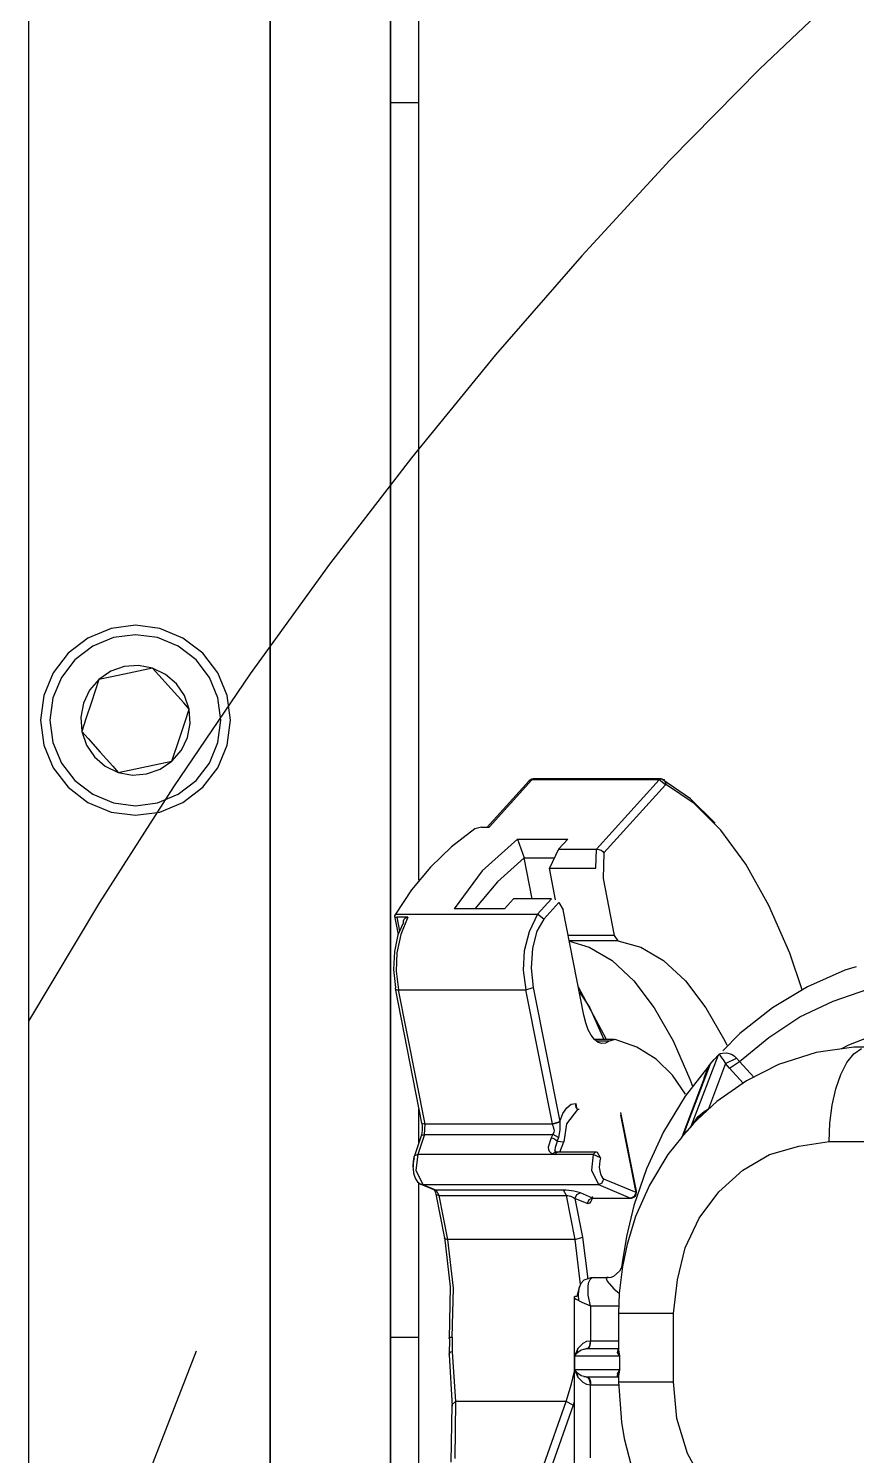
# Model space of a CAD drawing. Extents: x -1 to 1284, y 105 to 936.
# Drawn here: x 143.5 to 187.1, y 346.4 to 421.5 of the extents above; entities that cross this region are included whole.
import ezdxf

# ---------------------------------------------------------------- set-up
doc = ezdxf.new("R2010")
doc.units = 0

msp = doc.modelspace()

# ---------------------------------------------------------------- linework, layer by layer
for p, q in [((156.198, 149.955), (156.198, 713.128)), ((156.198, 713.128), (156.198, 149.955)), ((156.198, 149.955), (156.198, 713.128)), ((156.198, 713.128), (156.198, 149.955)), ((156.198, 149.955), (156.198, 713.128)), ((156.198, 713.128), (156.198, 149.955)), ((156.198, 149.955), (156.198, 713.128)), ((156.198, 713.128), (156.198, 149.955)), ((156.198, 149.955), (156.198, 713.128)), ((156.198, 713.128), (156.198, 149.955)), ((156.198, 149.955), (156.198, 713.128)), ((156.198, 713.128), (156.198, 149.955)), ((156.198, 149.955), (156.198, 713.128)), ((156.198, 713.128), (156.198, 149.955)), ((156.198, 149.955), (156.198, 713.128)), ((156.198, 713.128), (156.198, 149.955)), ((156.198, 149.955), (156.198, 713.128)), ((156.198, 713.128), (156.198, 149.955)), ((156.198, 149.955), (156.198, 713.128)), ((156.198, 713.128), (156.198, 149.955)), ((156.198, 149.955), (156.198, 713.128)), ((156.198, 713.128), (156.198, 149.955)), ((162.548, 156.305), (162.548, 706.778)), ((162.548, 706.778), (162.548, 156.305)), ((162.548, 156.305), (162.548, 706.778)), ((162.548, 706.778), (162.548, 156.305)), ((162.548, 156.305), (162.548, 706.778)), ((162.548, 706.778), (162.548, 156.305)), ((162.548, 156.305), (162.548, 706.778)), ((162.548, 706.778), (162.548, 156.305)), ((162.548, 156.305), (162.548, 706.778)), ((162.548, 706.778), (162.548, 156.305)), ((162.548, 156.305), (162.548, 706.778)), ((162.548, 706.778), (162.548, 156.305)), ((162.548, 156.305), (162.548, 706.778)), ((162.548, 706.778), (162.548, 156.305)), ((162.548, 156.305), (162.548, 706.778)), ((162.548, 706.778), (162.548, 156.305)), ((162.548, 156.305), (162.548, 706.778)), ((162.548, 706.778), (162.548, 156.305)), ((162.548, 156.305), (162.548, 706.778)), ((162.548, 706.778), (162.548, 156.305)), ((162.548, 156.305), (162.548, 706.778)), ((162.548, 706.778), (162.548, 156.305)), ((143.498, 169.511), (143.498, 693.573)), ((156.198, 191.573), (156.198, 549.211)), ((162.548, 191.573), (162.548, 525.752)), ((164.036, 376.727), (164.036, 523.193)), ((186.821913, 424.02309), (181.993773, 419.427503)), ((181.993773, 419.427503), (177.252653, 414.613269)), ((164.036, 417.637), (162.548, 417.637)), ((177.252653, 414.613269), (172.607091, 409.589337)), ((172.607091, 409.589337), (168.065624, 404.364657)), ((168.065624, 404.364657), (163.636793, 398.948177)), ((163.636793, 398.948177), (159.329135, 393.348846)), ((159.329135, 393.348846), (155.151188, 387.575614)), ((147.827353, 389.967522), (146.61101, 389.465118)), ((149.111005, 390.13499), (147.827353, 389.967522)), ((150.394657, 389.967522), (149.111005, 390.13499)), ((151.611, 389.465118), (150.394657, 389.967522)), ((146.61101, 389.465118), (145.567744, 388.662936)), ((147.955718, 389.484269), (146.86101, 389.032106)), ((149.111005, 389.63499), (147.955718, 389.484269)), ((150.266292, 389.484269), (149.111005, 389.63499)), ((151.361, 389.032106), (150.266292, 389.484269)), ((152.654266, 388.662936), (151.611, 389.465118)), ((145.567744, 388.662936), (144.780887, 387.634995)), ((146.86101, 389.032106), (145.922071, 388.310142)), ((152.299939, 388.310142), (151.361, 389.032106)), ((153.441124, 387.634995), (152.654266, 388.662936)), ((144.780887, 387.634995), (144.284092, 386.439586)), ((145.922071, 388.310142), (145.213899, 387.384995)), ((147.8153, 387.714932), (147.18706, 387.287594)), ((148.521065, 387.960901), (147.8153, 387.714932)), ((148.7775, 387.619312), (147.865601, 387.429117)), ((149.266312, 388.017569), (148.521065, 387.960901)), ((150.013, 387.877), (148.7775, 387.619312)), ((150.013, 387.877), (149.266312, 388.017569)), ((150.697794, 387.547228), (150.01359, 387.87763)), ((150.346515, 387.50503), (150.013593, 387.877632)), ((153.008111, 387.384995), (152.299939, 388.310142)), ((153.93792, 386.439586), (153.441124, 387.634995)), ((145.213899, 387.384995), (144.766784, 386.309127)), ((147.187, 387.288), (146.691921, 386.711636)), ((147.187, 387.288), (146.792414, 386.08918)), ((147.865601, 387.429117), (147.187065, 387.287594)), ((150.987827, 386.78729), (150.346515, 387.50503)), ((151.263693, 387.059003), (150.697794, 387.547228)), ((155.151188, 387.575614), (151.111491, 381.63743)), ((151.685392, 386.441934), (151.263693, 387.059003)), ((153.455228, 386.309127), (153.008111, 387.384995)), ((144.284092, 386.439586), (144.111015, 385.135)), ((144.766784, 386.309127), (144.611015, 385.135)), ((146.691921, 386.711636), (146.368374, 386.037901)), ((151.651036, 386.045042), (150.987827, 386.78729)), ((151.937, 385.725), (151.685392, 386.441934)), ((153.611, 385.135), (153.455228, 386.309127)), ((154.111, 385.135), (153.93792, 386.439586)), ((146.368374, 386.037901), (146.228507, 385.303708)), ((146.792414, 386.08918), (146.501177, 385.204354)), ((151.937, 385.725), (151.651036, 386.045042)), ((151.719823, 385.066646), (151.93653, 385.725037)), ((151.992496, 384.967299), (151.93653, 385.72504)), ((144.111015, 385.135), (144.284093, 383.830414)), ((144.611015, 385.135), (144.766786, 383.960873)), ((146.228507, 385.303708), (146.28447, 384.54597)), ((146.501177, 385.204354), (146.28447, 384.545966)), ((151.428586, 384.18182), (151.719823, 385.066646)), ((151.852629, 384.233104), (151.992496, 384.967299)), ((153.455228, 383.960873), (153.610997, 385.135)), ((153.610997, 385.135), (153.611, 385.135)), ((153.93792, 383.830414), (154.110997, 385.135)), ((154.110997, 385.135), (154.111, 385.135)), ((144.766786, 383.960873), (145.213902, 382.885005)), ((146.285, 384.546), (146.617925, 384.173398)), ((146.285, 384.546), (146.536608, 383.829066)), ((146.617925, 384.173398), (147.259237, 383.455658)), ((151.034, 382.983), (151.428586, 384.18182)), ((151.529081, 383.559366), (151.852629, 384.233104)), ((153.008113, 382.885005), (153.455228, 383.960873)), ((144.284093, 383.830414), (144.780889, 382.635005)), ((146.536608, 383.829066), (146.958307, 383.211997)), ((146.958307, 383.211997), (147.524206, 382.723772)), ((147.259237, 383.455658), (147.922443, 382.71341)), ((151.034, 382.983), (151.529081, 383.559366)), ((153.441126, 382.635005), (153.93792, 383.830414)), ((144.780889, 382.635005), (145.567747, 381.607064)), ((145.213902, 382.885005), (145.922073, 381.959858)), ((147.524206, 382.723772), (148.20841, 382.39337)), ((147.922443, 382.71341), (148.208407, 382.393368)), ((148.208, 382.393), (149.4435, 382.650688)), ((148.208, 382.393), (148.954688, 382.25243)), ((149.4435, 382.650688), (150.355401, 382.840881)), ((149.699935, 382.309098), (150.4057, 382.555067)), ((150.355401, 382.840881), (151.033937, 382.982404)), ((150.4057, 382.555067), (151.03394, 382.982404)), ((152.299942, 381.959858), (153.008113, 382.885005)), ((152.654268, 381.607064), (153.441126, 382.635005)), ((145.567747, 381.607064), (146.611012, 380.804882)), ((145.922073, 381.959858), (146.861013, 381.237894)), ((151.111491, 381.63743), (147.218582, 375.543242)), ((148.954688, 382.25243), (149.699935, 382.309098)), ((151.361003, 381.237894), (152.299942, 381.959858)), ((151.611003, 380.804882), (152.654268, 381.607064)), ((169.818, 381.932), (167.62884, 379.51636)), ((169.987, 382.003), (167.73408, 379.51698)), ((169.987, 382.003), (169.818291, 381.932571)), ((169.849112, 381.962294), (169.831359, 381.939328)), ((169.97022, 382.032242), (169.849112, 381.962294)), ((170.077, 382.046), (169.97022, 382.032242)), ((170.076, 382.05), (169.986698, 382.003153)), ((176.694, 382.003), (169.987, 382.003)), ((176.783, 382.05), (170.077, 382.05)), ((173.387, 378.354), (176.69376, 382.0026)), ((177.019, 381.731), (173.77865, 378.15569)), ((177.019, 381.731), (176.693526, 382.002891)), ((176.783, 382.05), (176.693666, 382.003153)), ((176.850621, 382.042499), (176.783375, 382.043293)), ((178.338151, 381.007358), (176.82808, 382.03762)), ((176.938, 382.007), (176.850621, 382.042499)), ((176.905, 382.026), (176.930479, 382.015893)), ((176.930479, 382.015893), (176.940057, 382.011157)), ((177.073, 381.745), (176.939793, 382.01102)), ((177.045613, 381.748413), (177.019208, 381.730898)), ((177.073, 381.745), (177.045613, 381.748413)), ((178.536382, 380.7606), (177.073562, 381.745362)), ((146.861013, 381.237894), (147.955721, 380.785731)), ((150.266294, 380.785731), (151.361003, 381.237894)), ((179.638, 379.722), (178.338151, 381.007358)), ((146.611012, 380.804882), (147.827355, 380.302478)), ((147.827355, 380.302478), (149.111007, 380.13501)), ((147.955721, 380.785731), (149.111008, 380.63501)), ((149.111007, 380.13501), (150.39466, 380.302478)), ((149.111008, 380.63501), (150.266294, 380.785731)), ((150.39466, 380.302478), (151.611003, 380.804882)), ((179.936902, 379.35754), (178.536382, 380.7606)), ((166.975, 379.415), (165.75203, 378.469143)), ((167.334, 379.517), (166.975337, 379.415315)), ((167.334, 379.517), (167.734, 379.517)), ((181.253842, 377.5575), (179.936902, 379.35754)), ((169.222, 378.883), (167.367523, 377.215296)), ((169.222, 378.883), (171.872, 378.883)), ((169.222, 378.883), (169.569397, 377.886845)), ((171.872, 378.883), (171.393369, 378.354628)), ((165.75203, 378.469143), (164.641557, 377.399891)), ((169.57, 377.886), (168.181508, 376.637041)), ((169.569, 377.886), (171.163, 377.886)), ((169.994, 375.734), (169.569609, 377.88638)), ((171.393, 378.354), (170.902992, 377.357845)), ((171.393, 378.354), (173.387, 378.354)), ((173.35, 377.358), (173.386777, 378.354155)), ((173.387, 378.354), (173.44669, 378.349581)), ((173.44669, 378.349581), (173.508197, 378.336749)), ((173.508197, 378.336749), (173.568231, 378.316641)), ((173.568231, 378.316641), (173.624199, 378.290685)), ((173.624199, 378.290685), (173.717279, 378.226939)), ((173.717279, 378.226939), (173.778816, 378.15529)), ((173.779, 378.156), (173.729523, 376.81483)), ((164.641557, 377.399891), (163.652822, 376.217158)), ((167.367523, 377.215296), (165.88971, 375.20622)), ((170.903, 377.358), (173.35, 377.358)), ((171.234, 375.679), (170.903007, 377.35831)), ((182.467212, 375.38781), (181.253842, 377.5575)), ((168.181508, 376.637041), (166.98223, 375.20542)), ((173.729, 376.814), (174.320343, 373.81284)), ((163.652822, 376.217158), (162.79507, 374.93086)), ((169.019, 375.734), (168.540369, 375.205628)), ((171.012, 375.734), (169.019, 375.734)), ((170.285, 374.931), (171.012603, 375.734009)), ((147.218582, 375.543242), (143.481, 369.302)), ((162.755, 374.847), (162.752883, 374.815353)), ((162.795, 374.931), (162.755048, 374.847127)), ((162.795, 374.931), (170.285, 374.931)), ((168.54, 375.206), (165.89, 375.206)), ((170.285, 374.931), (169.834273, 373.995434)), ((170.61, 374.659), (170.284526, 374.930893)), ((171.404, 375.535), (170.609986, 374.658966)), ((171.404, 375.535), (171.630218, 375.160086)), ((172.724, 369.612), (171.63048, 375.16031)), ((183.558572, 372.88143), (182.467212, 375.38781)), ((162.752, 374.82), (162.941177, 373.859299)), ((162.752883, 374.815353), (162.773997, 374.788646)), ((162.773997, 374.788646), (162.815788, 374.770734)), ((162.815788, 374.770734), (162.873216, 374.76441)), ((163.448, 374.765), (162.874, 374.765)), ((162.874, 374.765), (163.018991, 374.02893)), ((163.23, 374.491), (162.929897, 373.834191)), ((163.448, 374.765), (163.075167, 373.85319)), ((163.227619, 374.582247), (163.256543, 374.663209)), ((163.23, 374.491), (163.227619, 374.582247)), ((163.256543, 374.663209), (163.313465, 374.724333)), ((163.313465, 374.724333), (163.391456, 374.758721)), ((163.391456, 374.758721), (163.447995, 374.764965)), ((170.61, 374.659), (170.250953, 374.036063)), ((162.929897, 373.834191), (162.746888, 372.969245)), ((163.075167, 373.85319), (162.868524, 372.897582)), ((169.834273, 373.995434), (169.578742, 372.999087)), ((170.250953, 374.036063), (170.019983, 373.135425)), ((174.321, 373.813), (171.896, 373.813)), ((174.502, 373.525), (171.953, 373.525)), ((171.958, 373.501), (173.00767, 373.190573)), ((174.321, 373.813), (174.501962, 373.524933)), ((174.502, 373.525), (175.72643, 373.190067)), ((162.746888, 372.969245), (162.704462, 372.007176)), ((162.868524, 372.897582), (162.830907, 371.92061)), ((169.578742, 372.999087), (169.523028, 371.972004)), ((170.019983, 373.135425), (169.952255, 372.094205)), ((173.00767, 373.190573), (174.20333, 372.482049)), ((175.72643, 373.190067), (176.92209, 372.481543)), ((184.217, 370.943), (183.558572, 372.88143)), ((162.704462, 372.007176), (162.808067, 371.071468)), ((162.830907, 371.92061), (162.965152, 370.94471)), ((169.523028, 371.972004), (169.671752, 370.94423)), ((169.952255, 372.094205), (170.058078, 371.070905)), ((174.20333, 372.482049), (175.34995, 371.411949)), ((176.92209, 372.481543), (178.06871, 371.411443)), ((186.458934, 371.977561), (184.495824, 371.111779)), ((187.055, 372.148), (186.458934, 371.977561)), ((162.808, 371.071), (162.785563, 371.012996)), ((170.058, 371.071), (171.44918, 364.01087)), ((173.918, 368.337), (172.43541, 371.07755)), ((175.34995, 371.411949), (176.42809, 369.998409)), ((178.06871, 371.411443), (179.14685, 369.997903)), ((184.495824, 371.111779), (182.647064, 369.994239)), ((162.785, 371.013), (164.18015, 363.93355)), ((162.785, 371.013), (162.789419, 371.000565)), ((162.789419, 371.000565), (162.805823, 370.981356)), ((162.805823, 370.981356), (162.832733, 370.965587)), ((162.832733, 370.965587), (162.869121, 370.953866)), ((162.869121, 370.953866), (162.913587, 370.946643)), ((162.913587, 370.946643), (162.964424, 370.944261)), ((164.36, 363.865), (162.96485, 370.94445)), ((162.965, 370.944), (169.672, 370.944)), ((169.671, 370.944), (170.057799, 371.070786)), ((171.063, 363.884), (169.67182, 370.94413)), ((172.486, 370.817), (173.009295, 370.026609)), ((184.08746, 369.52709), (185.839466, 370.340021)), ((185.839466, 370.340021), (187.66984, 370.9842)), ((172.823617, 369.205566), (172.723634, 369.612209)), ((173.009295, 370.026609), (173.763327, 368.336949)), ((176.42809, 369.998409), (177.419477, 368.265389)), ((179.14685, 369.997903), (180.138237, 368.264883)), ((182.647064, 369.994239), (180.940814, 368.644399)), ((172.952935, 368.848215), (172.823617, 369.205566)), ((173.107348, 368.551853), (172.952935, 368.848215)), ((182.46605, 368.432918), (184.08746, 369.52709)), ((173.281806, 368.326185), (173.107348, 368.551853)), ((174.322, 368.337), (173.271, 368.337)), ((173.470591, 368.178601), (173.281806, 368.326185)), ((174.06, 368.239), (173.379, 368.239)), ((173.667528, 368.113929), (173.470591, 368.178601)), ((173.866166, 368.134275), (173.667528, 368.113929)), ((174.06, 368.239), (173.866166, 368.134275)), ((174.361, 368.335), (174.060503, 368.238626)), ((175.506911, 367.927089), (174.36124, 368.33508)), ((177.419477, 368.265389), (178.307301, 366.242279)), ((180.940814, 368.644399), (180.035387, 367.727304)), ((180.138237, 368.264883), (180.255394, 368.026806)), ((180.923, 367.17), (182.46605, 368.432918)), ((187.779513, 368.471691), (186.64863, 368.040051)), ((176.528979, 367.293015), (175.506911, 367.927089)), ((178.376, 363.762), (179.81216, 367.52755)), ((179.588, 367.28), (179.812366, 367.52765)), ((179.84, 367.555), (179.812745, 367.527915)), ((179.84, 367.554), (179.867252, 367.580723)), ((179.84, 367.555), (179.949069, 367.39583)), ((179.867, 367.581), (179.866206, 367.575232)), ((179.866206, 367.575232), (179.869858, 367.573645)), ((179.869858, 367.573645), (179.883986, 367.577084)), ((179.883986, 367.577084), (179.922531, 367.591001)), ((179.922531, 367.591001), (180.015212, 367.616877)), ((179.949069, 367.39583), (180.053812, 367.265094)), ((180.015212, 367.616877), (180.23734, 367.626588)), ((180.184, 367.059), (180.763431, 367.348054)), ((180.23734, 367.626588), (180.495941, 367.55293)), ((180.495941, 367.55293), (180.632196, 367.47087)), ((180.632196, 367.47087), (180.763064, 367.347797)), ((180.923, 367.17), (180.763456, 367.3478)), ((184.946304, 367.638246), (182.973174, 367.008351)), ((186.931004, 367.930737), (184.946304, 367.638246)), ((186.64863, 368.040051), (186.24335, 367.830128)), ((186.574119, 367.115342), (186.939445, 367.577391)), ((187.689, 367.921), (186.931004, 367.930737)), ((186.939445, 367.577391), (187.335846, 367.861918)), ((177.394868, 366.458203), (176.528979, 367.293015)), ((179.252, 366.81), (177.92565, 363.33179)), ((179.364, 367.032), (177.92784, 363.26645)), ((179.239, 366.876), (178.05574, 365.35085)), ((179.048587, 366.316069), (179.28205, 366.914032)), ((180.184, 367.059), (179.280184, 364.68887)), ((179.28205, 366.914032), (179.31052, 366.963136)), ((179.31052, 366.963136), (179.315414, 366.973508)), ((179.34, 367.003), (179.316188, 366.973102)), ((179.364, 367.032), (179.339817, 367.002324)), ((179.364, 367.032), (179.588366, 367.279385)), ((180.053812, 367.265094), (180.184079, 367.059457)), ((180.391, 366.817), (180.183832, 367.059358)), ((181.1, 366.034), (180.390388, 366.816637)), ((180.391, 366.817), (180.922738, 367.170554)), ((181.664, 366.352), (180.922903, 367.169826)), ((182.973174, 367.008351), (181.281594, 366.160056)), ((186.25391, 366.493527), (186.574119, 367.115342)), ((178.072, 365.448), (177.394868, 366.458203)), ((178.307301, 366.242279), (178.445649, 365.875083)), ((179.047, 366.273), (179.048587, 366.316069)), ((181.281594, 366.160056), (179.723844, 365.069086)), ((185.991118, 365.735846), (186.25391, 366.493527)), ((178.05574, 365.35085), (176.921, 363.47606)), ((179.723844, 365.069086), (178.704204, 364.111052)), ((185.795848, 364.871414), (185.991118, 365.735846)), ((164.036, 362.911), (164.036, 364.668)), ((171.45, 364.011), (171.615042, 364.428959)), ((171.615042, 364.428959), (171.818572, 364.737622)), ((172.383, 364.64), (171.807396, 363.885615)), ((171.818572, 364.737622), (172.047995, 364.917898)), ((172.047995, 364.917898), (172.289125, 364.958633)), ((172.289, 364.959), (172.27712, 364.888756)), ((172.27712, 364.888756), (172.277649, 364.853672)), ((172.277649, 364.853672), (172.305843, 364.75852)), ((172.289, 364.959), (172.33636, 364.717965)), ((172.305843, 364.75852), (172.337032, 364.717422)), ((172.337032, 364.717422), (172.375042, 364.688091)), ((172.375042, 364.688091), (172.424903, 364.667797)), ((172.383, 364.64), (172.479308, 364.661167)), ((172.424903, 364.667797), (172.479733, 364.661077)), ((175.468, 360.281), (174.667636, 364.34261)), ((175.491, 360.339), (174.673174, 364.48925)), ((178.522322, 363.94661), (178.902393, 364.32158)), ((178.74615, 364.273609), (179.060591, 364.548445)), ((178.902393, 364.32158), (178.953746, 364.346795)), ((179.061, 364.548), (179.280075, 364.688494)), ((185.6756, 363.933449), (185.795848, 364.871414)), ((164.185148, 363.92136), (164.180703, 363.933796)), ((164.187, 363.918), (164.185148, 363.92136)), ((164.187, 363.918), (164.209384, 363.746725)), ((164.187, 363.918), (164.360061, 363.865017)), ((164.210442, 363.5692), (164.190545, 363.39984)), ((164.209384, 363.746725), (164.210442, 363.5692)), ((164.329, 363.329), (164.359932, 363.865318)), ((171.067, 363.865), (164.36, 363.865)), ((171.063, 363.884), (171.449799, 364.010786)), ((171.063, 363.884), (171.067233, 363.864685)), ((171.087279, 363.797014), (171.066483, 363.865324)), ((171.067, 363.865), (171.450508, 363.997157)), ((171.11342, 363.727992), (171.087279, 363.797014)), ((171.116145, 363.721166), (171.11342, 363.727992)), ((171.160077, 363.589369), (171.116145, 363.721166)), ((171.16902, 363.518807), (171.160077, 363.589369)), ((171.459234, 363.570318), (171.377208, 363.165337)), ((171.45, 364.011), (171.450794, 363.997242)), ((171.45, 363.997), (171.462435, 363.780296)), ((171.462435, 363.780296), (171.459234, 363.570318)), ((171.807396, 363.885615), (171.671735, 362.94646)), ((178.376, 363.762), (178.151634, 363.51435)), ((178.152, 363.514), (178.443041, 363.82515)), ((178.41, 363.795), (178.376078, 363.762083)), ((178.41, 363.795), (178.74615, 364.273609)), ((178.41, 363.795), (178.442808, 363.825692)), ((178.443, 363.826), (178.522322, 363.94661)), ((185.635, 362.958), (185.6756, 363.933449)), ((164.151, 363.253), (163.79593, 362.20261)), ((164.329, 363.329), (163.972948, 362.27408)), ((164.329, 363.329), (164.151206, 363.253083)), ((164.190545, 363.39984), (164.151509, 363.252282)), ((164.329, 363.329), (171.095, 363.329)), ((170.996, 363.158), (170.84469, 362.668691)), ((171.095, 363.329), (170.995252, 363.158344)), ((170.996, 363.158), (171.082841, 363.137071)), ((171.082841, 363.137071), (171.175787, 363.095521)), ((171.095, 363.329), (171.160341, 363.44942)), ((171.378, 363.166), (171.095785, 363.32919)), ((171.160341, 363.44942), (171.16902, 363.518807)), ((171.175787, 363.095521), (171.259104, 363.038808)), ((171.259104, 363.038808), (171.320162, 362.977277)), ((171.32, 362.977), (171.26303, 362.794824)), ((171.32, 362.977), (171.672401, 362.946078)), ((171.378, 363.166), (171.320056, 362.977617)), ((171.456, 362.402), (171.671807, 362.945893)), ((176.921, 363.47606), (176.016026, 361.51825)), ((177.879, 363.198), (177.138914, 362.27664)), ((177.855, 363.217), (177.868891, 363.225916)), ((177.868891, 363.225916), (177.870743, 363.194839)), ((177.871, 363.195), (178.151723, 363.514616)), ((177.871, 363.195), (177.898252, 363.230454)), ((177.928, 363.267), (177.898713, 363.230173)), ((177.933, 363.329), (177.898869, 363.230046)), ((178.152, 363.514), (177.927634, 363.266615)), ((184.033609, 362.718837), (185.635084, 362.957989)), ((185.635, 362.958), (190.982, 362.958)), ((163.77558, 362.142839), (163.732937, 361.933998)), ((163.765399, 361.939665), (163.802256, 362.094507)), ((163.79, 362.183), (163.77558, 362.142839)), ((163.788, 362.183), (163.791995, 362.193768)), ((163.791995, 362.193768), (163.796096, 362.201838)), ((163.973, 362.274), (163.796219, 362.202425)), ((163.973, 362.274), (163.881303, 361.445247)), ((171.223, 362.274), (163.973, 362.274)), ((170.84469, 362.668691), (170.8544, 362.547573)), ((170.8544, 362.547573), (170.896154, 362.445465)), ((170.896154, 362.445465), (170.974262, 362.360441)), ((170.974262, 362.360441), (171.084567, 362.304466)), ((171.084, 362.304), (171.131347, 362.360732)), ((171.084, 362.304), (171.223171, 362.273308)), ((171.131347, 362.360732), (171.183928, 362.399152)), ((171.204721, 362.641072), (171.183131, 362.506574)), ((171.183131, 362.506574), (171.214225, 362.448098)), ((171.183928, 362.399152), (171.235458, 362.414868)), ((171.206698, 362.444922), (171.189686, 362.4848)), ((171.26303, 362.794824), (171.204721, 362.641072)), ((171.25, 362.415), (171.206698, 362.444922)), ((171.214225, 362.448098), (171.243377, 362.425318)), ((171.223, 362.274), (171.235039, 362.307255)), ((173.217, 362.274), (171.223, 362.274)), ((171.236497, 362.33756), (171.223877, 362.273695)), ((171.235039, 362.307255), (171.248903, 362.336291)), ((171.235458, 362.414868), (171.280411, 362.408809)), ((171.253854, 362.382251), (171.236497, 362.33756)), ((171.243377, 362.425318), (171.280828, 362.408993)), ((171.248903, 362.336291), (171.264328, 362.360553)), ((171.271158, 362.405455), (171.253854, 362.382251)), ((171.264328, 362.360553), (171.280997, 362.379603)), ((171.281, 362.409), (171.271158, 362.405455)), ((171.333, 362.405), (171.280348, 362.414525)), ((171.280997, 362.379603), (171.298618, 362.39307)), ((171.298618, 362.39307), (171.316848, 362.40069)), ((171.316848, 362.40069), (171.331161, 362.402542)), ((173.325, 362.402), (171.332, 362.402)), ((173.217, 362.274), (173.125303, 361.445246)), ((173.325, 362.402), (173.216865, 362.273489)), ((173.591, 362.095), (173.21743, 362.274207)), ((173.380409, 362.397664), (173.325288, 362.397447)), ((173.435, 362.377), (173.380409, 362.397664)), ((173.437, 362.381), (173.417421, 362.387615)), ((173.599, 362.102), (173.437046, 362.381127)), ((173.591, 362.095), (173.554146, 361.940158)), ((173.591, 362.095), (173.592588, 362.09881)), ((173.592588, 362.09881), (173.59444, 362.101191)), ((173.59444, 362.101191), (173.596556, 362.102514)), ((173.596556, 362.102514), (173.598937, 362.102435)), ((177.138914, 362.27664), (176.168662, 360.66293)), ((181.082833, 361.449662), (182.496284, 362.2691)), ((182.496284, 362.2691), (184.033609, 362.718837)), ((163.732937, 361.933998), (163.71566, 361.67676)), ((163.716, 361.676), (163.751941, 361.309431)), ((163.746, 361.633), (163.746217, 361.767855)), ((163.746217, 361.767855), (163.765399, 361.939665)), ((163.751941, 361.309431), (163.783045, 361.185297)), ((163.881303, 361.445247), (164.238541, 360.69184)), ((173.125303, 361.445246), (173.482543, 360.69184)), ((173.534964, 361.768348), (173.534699, 361.590638)), ((173.534699, 361.590638), (173.553326, 361.418487)), ((173.554146, 361.940158), (173.534964, 361.768348)), ((173.553326, 361.418487), (173.589682, 361.262986)), ((176.016026, 361.51825), (175.358857, 359.58777)), ((179.835334, 360.30731), (181.082833, 361.449662)), ((163.783045, 361.185297), (163.856036, 361.000293)), ((163.856036, 361.000293), (163.963838, 360.840876)), ((163.963838, 360.840876), (164.125006, 360.718655)), ((164.036, 191.573), (164.036, 360.787)), ((164.125006, 360.718655), (164.204407, 360.700293)), ((164.18538, 360.697662), (164.144499, 360.710574)), ((164.145, 360.71), (164.850378, 360.415519)), ((164.238, 360.692), (164.18538, 360.697662)), ((164.239, 360.691), (173.483, 360.691)), ((164.239, 360.691), (164.944378, 360.396784)), ((173.483, 360.692), (173.686814, 360.783155)), ((173.483, 360.691), (175.17448, 359.985357)), ((173.589682, 361.262986), (173.641414, 361.134161)), ((173.641414, 361.134161), (173.705191, 361.040311)), ((173.686814, 360.783155), (173.776907, 360.987441)), ((173.705191, 361.040311), (173.776899, 360.987487)), ((175.468, 360.281), (173.77652, 360.986643)), ((176.168662, 360.66293), (175.446356, 359.0134)), ((164.829, 360.425), (164.836567, 360.419946)), ((164.836567, 360.419946), (164.869944, 360.366694)), ((164.85, 360.416), (164.890881, 360.403088)), ((164.869944, 360.366694), (164.900371, 360.282752)), ((164.890881, 360.403088), (164.943501, 360.3974)), ((164.900371, 360.282752), (164.924872, 360.170045)), ((164.919, 360.185), (165.374877, 357.87122)), ((164.919, 360.185), (164.923419, 360.172565)), ((164.923419, 360.172565), (164.925535, 360.16894)), ((164.926, 360.169), (165.098892, 360.116285)), ((171.651, 360.397), (164.944, 360.397)), ((165.099, 360.116), (164.944182, 360.397093)), ((165.099, 360.116), (171.805, 360.116)), ((165.555, 357.802), (165.099123, 360.11578)), ((171.78794, 360.393657), (171.650061, 360.397229)), ((171.805, 360.116), (171.650182, 360.397093)), ((171.931759, 360.38355), (171.78794, 360.393657)), ((171.805, 360.116), (171.874839, 360.11256)), ((172.261, 357.802), (171.805123, 360.11578)), ((171.874839, 360.11256), (171.94669, 360.100839)), ((172.071763, 360.368125), (171.931759, 360.38355)), ((171.94669, 360.100839), (172.009144, 360.084515)), ((172.009144, 360.084515), (172.076266, 360.06184)), ((172.20052, 360.348572), (172.071763, 360.368125)), ((172.076266, 360.06184), (172.178197, 360.01512)), ((172.178197, 360.01512), (172.248241, 359.956369)), ((172.406, 360.302), (172.20052, 360.348572)), ((172.338185, 360.160845), (172.248091, 359.956559)), ((172.887, 359.69), (172.248826, 359.95617)), ((172.249, 359.956), (172.64852, 357.92877)), ((172.542, 360.252), (172.338185, 360.160845)), ((172.543, 360.252), (172.407004, 360.302006)), ((173.181, 359.986), (172.542826, 360.25217)), ((172.977185, 359.894844), (172.887093, 359.690556)), ((173.181, 359.986), (172.977185, 359.894844)), ((173.131858, 359.916292), (173.082847, 359.801582)), ((173.166, 360.058), (173.131858, 359.916292)), ((173.181, 359.986), (175.174, 359.986)), ((173.203, 359.981), (173.18104, 359.985498)), ((173.203, 359.981), (175.197, 359.981)), ((175.174, 359.986), (175.377814, 360.077155)), ((175.174, 359.986), (175.196225, 359.981502)), ((175.195, 359.985), (175.196, 359.985)), ((175.196, 359.985), (175.219945, 359.982169)), ((175.219945, 359.982169), (175.273168, 359.991244)), ((175.273168, 359.991244), (175.35603, 360.027278)), ((175.35603, 360.027278), (175.430436, 360.09364)), ((175.377814, 360.077155), (175.467907, 360.281441)), ((175.430436, 360.09364), (175.48153, 360.188192)), ((175.468, 360.281), (175.490437, 360.339004)), ((175.48153, 360.188192), (175.495738, 360.3001)), ((175.495738, 360.3001), (175.486292, 360.33838)), ((178.800009, 358.930848), (179.835334, 360.30731)), ((172.955543, 359.684438), (172.886656, 359.690656)), ((173.022591, 359.722345), (172.955543, 359.684438)), ((173.082847, 359.801582), (173.022591, 359.722345)), ((175.358857, 359.58777), (174.964787, 357.95486)), ((175.446356, 359.0134), (174.997449, 357.55565)), ((178.057344, 357.37128), (178.800009, 358.930848)), ((165.379994, 357.858303), (165.375576, 357.870739)), ((165.396398, 357.839094), (165.379994, 357.858303)), ((165.423309, 357.823325), (165.396398, 357.839094)), ((165.706839, 355.30591), (165.398145, 357.92964)), ((165.459697, 357.811604), (165.423309, 357.823325)), ((165.504166, 357.804381), (165.459697, 357.811604)), ((165.555, 357.802), (165.504166, 357.804381)), ((165.854851, 355.236068), (165.554887, 357.80253)), ((172.261, 357.802), (165.555, 357.802)), ((172.261, 357.802), (172.647799, 357.928786)), ((172.551, 355.427), (172.261028, 357.8027)), ((172.648, 357.929), (172.931104, 355.72026)), ((174.964787, 357.95486), (174.737915, 356.56573)), ((174.997449, 357.55565), (174.750604, 356.3763)), ((177.649745, 355.675029), (178.057344, 357.37128)), ((174.596717, 356.134344), (174.297056, 355.865533)), ((174.750604, 356.3763), (174.584139, 354.98021)), ((174.683101, 356.296126), (174.596717, 356.134344)), ((174.722, 356.434), (174.683101, 356.296126)), ((174.737915, 356.56573), (174.727014, 356.440069)), ((165.64, 352.587), (165.706839, 355.30591)), ((172.488, 355.334), (172.352438, 354.807901)), ((172.561521, 355.478524), (172.463313, 355.217203)), ((172.719485, 355.657932), (172.561521, 355.478524)), ((172.926, 355.738), (172.719485, 355.657932)), ((173.08219, 355.788791), (172.925946, 355.738036)), ((172.941642, 355.354614), (172.981133, 355.549453)), ((172.954474, 354.869398), (172.941642, 355.354614)), ((172.981133, 355.549453), (173.046787, 355.688288)), ((173.046787, 355.688288), (173.142042, 355.778175)), ((173.259, 355.808), (173.08219, 355.788791)), ((173.142042, 355.778175), (173.258784, 355.807999)), ((173.259, 355.808), (173.993, 355.808)), ((173.925351, 355.793686), (173.895445, 355.750758)), ((173.895445, 355.750758), (173.941533, 355.606796)), ((173.994, 355.808), (173.925351, 355.793686)), ((173.941533, 355.606796), (174.290394, 355.205887)), ((173.994, 355.808), (174.154655, 355.823848)), ((174.154655, 355.823848), (174.304959, 355.868717)), ((177.433, 353.908), (177.649745, 355.675029)), ((165.788, 352.653), (165.854851, 355.236068)), ((172.212, 354.809), (172.212, 345.807)), ((172.253252, 354.798025), (172.212332, 354.768098)), ((172.212332, 354.768098), (172.230509, 354.721783)), ((172.230509, 354.721783), (172.308791, 354.656873)), ((172.352, 354.808), (172.253252, 354.798025)), ((172.308791, 354.656873), (172.614805, 354.495136)), ((172.463313, 355.217203), (172.425478, 354.902878)), ((172.425478, 354.902878), (172.442305, 354.578055)), ((173.078, 354.308), (172.954474, 354.869398)), ((174.290394, 355.205887), (174.584385, 354.976049)), ((174.584139, 354.98021), (174.54573, 353.90804)), ((172.614805, 354.495136), (173.077529, 354.308002)), ((173.078, 354.308), (173.078, 352.458)), ((173.078, 354.308), (174.56, 354.308)), ((174.546, 353.908), (174.546, 351.988)), ((177.433, 353.908), (174.546, 353.908)), ((177.433, 350.308), (177.433, 353.908)), ((164.036, 352.637), (162.548, 352.637)), ((165.616878, 352.623446), (165.613121, 352.61199)), ((165.613121, 352.61199), (165.620847, 352.599554)), ((165.63196, 352.6335), (165.616878, 352.623446)), ((165.620847, 352.599554), (165.639738, 352.586616)), ((165.64, 352.587), (165.629946, 351.73663)), ((165.657783, 352.641755), (165.63196, 352.6335)), ((165.693364, 352.647894), (165.657783, 352.641755)), ((165.737332, 352.651677), (165.693364, 352.647894)), ((165.788, 352.653), (165.737332, 352.651677)), ((165.788, 352.653), (165.793292, 351.894176)), ((172.658057, 352.326955), (172.397355, 352.058001)), ((172.855351, 352.425239), (172.658057, 352.326955)), ((173.056, 352.458), (172.855351, 352.425239)), ((173.042692, 352.304926), (173.004761, 352.175156)), ((173.056, 352.458), (173.042692, 352.304926)), ((173.049565, 352.235749), (173.065175, 352.304904)), ((173.078, 352.458), (173.056, 352.458)), ((173.065175, 352.304904), (173.074806, 352.379942)), ((173.074806, 352.379942), (173.07806, 352.457978)), ((174.546, 352.458), (173.078, 352.458)), ((152.315, 351.918), (148.685176, 342.626115)), ((165.641934, 351.821287), (165.615256, 351.775771)), ((165.615256, 351.775771), (165.629464, 351.735883)), ((165.629, 351.736), (165.7814, 349.02297)), ((165.706868, 351.863202), (165.641934, 351.821287)), ((165.793, 351.894), (165.706868, 351.863202)), ((165.793, 351.894), (165.968683, 349.27913)), ((172.232, 351.658), (172.323546, 351.775475)), ((174.613, 351.658), (172.232, 351.658)), ((172.232, 351.658), (172.232, 350.958)), ((172.397, 352.058), (172.232165, 351.657951)), ((172.324, 351.776), (172.388558, 351.85855)), ((172.388, 351.858), (172.39689, 352.058001)), ((172.388, 351.858), (172.58657, 351.989556)), ((172.58657, 351.989556), (172.732525, 352.023536)), ((172.716, 352.036), (172.833036, 352.066356)), ((172.733, 352.024), (172.880902, 352.058396)), ((172.833036, 352.066356), (172.948942, 352.085406)), ((172.881, 352.058), (174.544, 352.058)), ((172.947995, 352.08845), (172.881034, 352.058001)), ((172.909, 352.058), (172.94198, 352.065673)), ((172.94198, 352.065673), (172.973693, 352.088427)), ((173.004761, 352.175156), (172.947995, 352.08845)), ((172.973693, 352.088427), (173.002919, 352.125389)), ((173.002919, 352.125389), (173.028531, 352.175133)), ((173.028531, 352.175133), (173.049565, 352.235749)), ((174.613, 351.658), (174.490233, 351.858025)), ((174.491, 351.858), (174.54471, 352.058025)), ((174.491, 351.858), (174.545994, 352.006973)), ((174.546, 352.055), (174.518219, 352.053677)), ((174.613, 351.658), (174.559554, 351.9882)), ((174.613, 350.958), (174.613, 351.658)), ((172.068151, 350.196756), (172.211804, 350.800145)), ((172.232, 350.958), (174.613, 350.958)), ((172.232, 350.958), (172.396835, 350.557951)), ((172.324, 350.841), (172.232454, 350.958475)), ((172.388, 350.758), (172.323442, 350.84055)), ((174.613, 350.958), (174.490233, 350.757975)), ((174.56, 350.628), (174.613446, 350.9582)), ((171.787, 349.279), (172.068151, 350.196756)), ((172.397, 350.558), (172.38811, 350.758001)), ((172.587045, 350.62698), (172.388475, 350.758536)), ((172.397, 350.558), (172.657702, 350.289046)), ((172.733, 350.593), (172.587045, 350.62698)), ((172.657702, 350.289046), (172.854983, 350.190761)), ((172.833094, 350.55005), (172.716058, 350.580406)), ((172.881, 350.558), (172.733098, 350.592396)), ((172.949, 350.531), (172.833094, 350.55005)), ((172.854983, 350.190761), (173.055645, 350.158001)), ((174.545, 350.558), (172.881, 350.558)), ((172.881, 350.558), (172.947961, 350.527552)), ((172.909, 350.558), (172.94198, 350.550327)), ((172.94198, 350.550327), (172.973693, 350.527573)), ((172.947961, 350.527552), (173.004727, 350.440845)), ((172.973693, 350.527573), (173.002919, 350.490611)), ((173.002919, 350.490611), (173.028531, 350.440867)), ((173.004727, 350.440845), (173.042658, 350.311075)), ((173.028531, 350.440867), (173.049565, 350.380251)), ((173.042658, 350.311075), (173.055966, 350.158001)), ((173.049565, 350.380251), (173.065175, 350.311096)), ((173.056, 350.158), (173.078, 350.158)), ((173.065175, 350.311096), (173.074806, 350.236058)), ((173.074806, 350.236058), (173.07806, 350.158022)), ((173.078, 346.308), (173.078, 350.158)), ((173.078, 350.158), (174.557, 350.158)), ((174.546, 350.568), (174.471853, 350.633347)), ((174.491, 350.758), (174.47195, 350.632852)), ((174.472, 350.633), (174.545025, 350.558123)), ((174.546, 350.609), (174.491006, 350.757973)), ((174.546, 350.628), (174.546, 350.308)), ((174.546, 350.308), (174.696844, 348.18787)), ((174.546, 350.308), (177.433, 350.308)), ((177.622265, 348.37613), (177.433133, 350.30839)), ((172.212, 349.299), (172.156438, 349.08654)), ((165.766, 349.091), (165.719963, 346.0819)), ((165.969, 349.279), (165.76616, 349.090776)), ((165.969, 349.279), (165.922698, 346.2699)), ((171.787, 349.279), (165.969, 349.279)), ((170.604, 345.944), (171.78669, 349.27907)), ((172.156, 349.086), (170.97331, 345.75093)), ((172.156, 349.086), (171.786986, 349.278836)), ((174.696844, 348.18787), (174.847339, 347.320096)), ((178.18094, 346.53298), (177.622265, 348.37613)), ((174.847339, 347.320096), (175.208574, 345.908486)), ((179.08339, 344.86395), (178.18094, 346.53298))]:
    msp.add_line(p, q)

doc.saveas('drawing.dxf')
